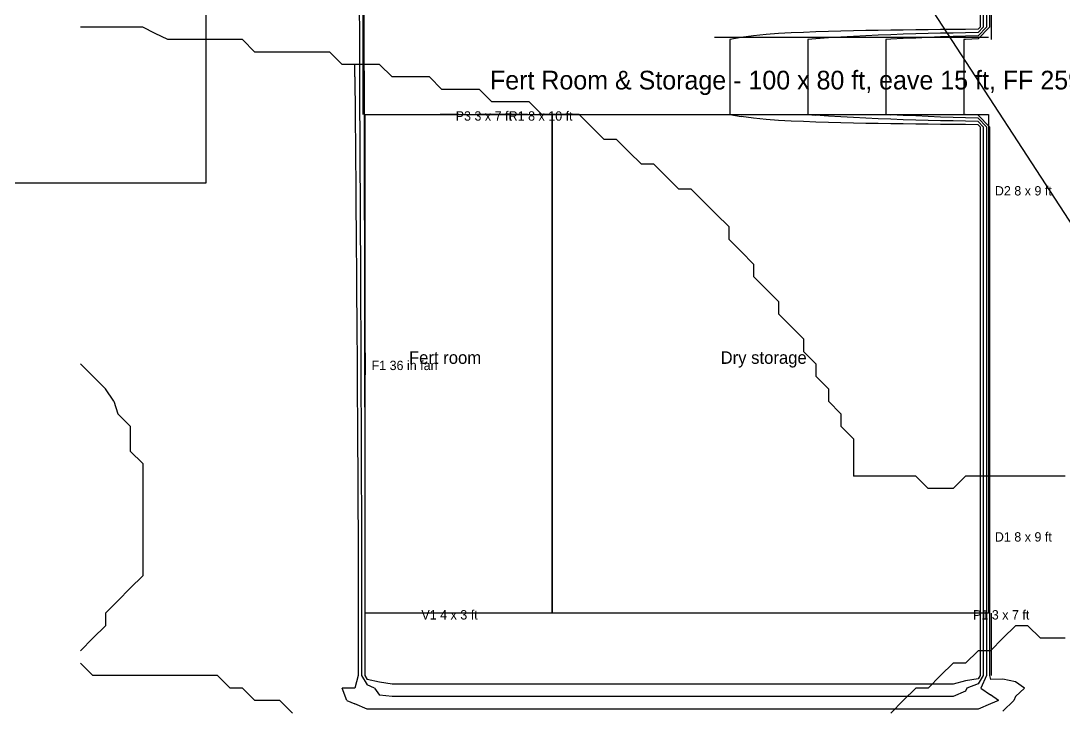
# Model space of a CAD drawing. Header units: feet. Extents: x 70 to 1025, y -1570 to -26.
# Drawn here: x 430.4 to 597.8, y -713.5 to -603 of the extents above; entities that cross this region are included whole.
import ezdxf

# ---------------------------------------------------------------- set-up
doc = ezdxf.new("R2010")
doc.units = ezdxf.units.FT
for name, color, linetype in [('BLDG-EXIST', 8, 'CONTINUOUS'), ('BLDG-NEW', 3, 'CONTINUOUS'), ('DOORS', 1, 'CONTINUOUS'), ('ELEC-PULLBOX', 2, 'CONTINUOUS'), ('GRADE-FINISHED', 5, 'CONTINUOUS'), ('ROOMS', 8, 'CONTINUOUS'), ('TOPO-EXIST', 8, 'CONTINUOUS'), ('WALL-RETAINING', 7, 'CONTINUOUS')]:
    doc.layers.add(name, color=color, linetype=linetype)

msp = doc.modelspace()

# ---------------------------------------------------------------- linework, layer by layer
at = {"layer": 'BLDG-EXIST'}
for p, q in [((460.1, -461), (460.1, -629)), ((460.1, -629), (112.1, -629))]:
    msp.add_line(p, q, dxfattribs=at)
at = {"layer": 'BLDG-NEW'}
for p, q in [((485.7, -698), (485.7, -618)), ((485.7, -618), (585.7, -618)), ((585.7, -618), (585.7, -698)), ((585.7, -698), (485.7, -698))]:
    msp.add_line(p, q, dxfattribs=at)
at = {"layer": 'DOORS'}
for p, q in [((500.7, -618), (497.7, -618)), ((511.7, -618), (503.7, -618)), ((585.7, -626), (585.7, -634)), ((485.7, -656.25), (485.7, -659.75)), ((585.7, -681.5), (585.7, -689.5)), ((495.7, -698), (491.7, -698)), ((583.7, -698), (580.7, -698))]:
    msp.add_line(p, q, dxfattribs=at)
at = {"layer": 'ELEC-PULLBOX'}
msp.add_line((876.9, -1062.9), (488.4, -465.5), dxfattribs=at)
at = {"layer": 'GRADE-FINISHED'}
for p, q in [((484.703, -602, 2595), (484.746, -604, 2595)), ((485.475, -602, 2596), (485.492, -604, 2596)), ((584.341, -602, 2596), (584.341, -604, 2596)), ((584.841, -602, 2595), (584.841, -604, 2595)), ((585.341, -602, 2594), (585.341, -604, 2594)), ((585.842, -602, 2593), (585.842, -604, 2593)), ((442, -604, 2594), (440, -604, 2594)), ((444, -604, 2594), (442, -604, 2594)), ((446, -604, 2594), (444, -604, 2594)), ((448, -604, 2594), (446, -604, 2594)), ((450, -604, 2594), (448, -604, 2594)), ((452, -605, 2594), (450, -604, 2594)), ((484.746, -604, 2595), (484.746, -606, 2595)), ((485.492, -604, 2596), (485.492, -606, 2596)), ((585.842, -604, 2593), (584, -605.905, 2593)), ((585.341, -604, 2594), (584, -605.387, 2594)), ((584.841, -604, 2595), (584, -604.87, 2595)), ((584.341, -604, 2596), (584, -604.352, 2596)), ((454, -606, 2594), (452, -605, 2594)), ((546, -605.652, 2596), (544.208, -606, 2596)), ((548, -605.383, 2596), (546, -605.652, 2596)), ((550, -605.19, 2596), (548, -605.383, 2596)), ((552, -605.044, 2596), (550, -605.19, 2596)), ((554, -604.93, 2596), (552, -605.044, 2596)), ((556, -604.838, 2596), (554, -604.93, 2596)), ((558, -604.763, 2596), (556, -604.838, 2596)), ((558, -605.884, 2595), (556.708, -606, 2595)), ((560, -604.7, 2596), (558, -604.763, 2596)), ((560, -605.729, 2595), (558, -605.884, 2595)), ((562, -604.647, 2596), (560, -604.7, 2596)), ((562, -605.598, 2595), (560, -605.729, 2595)), ((564, -604.601, 2596), (562, -604.647, 2596)), ((564, -605.485, 2595), (562, -605.598, 2595)), ((566, -604.562, 2596), (564, -604.601, 2596)), ((566, -605.387, 2595), (564, -605.485, 2595)), ((568, -604.527, 2596), (566, -604.562, 2596)), ((568, -605.301, 2595), (566, -605.387, 2595)), ((570, -604.496, 2596), (568, -604.527, 2596)), ((570, -605.225, 2595), (568, -605.301, 2595)), ((572, -604.469, 2596), (570, -604.496, 2596)), ((572, -605.157, 2595), (570, -605.225, 2595)), ((572, -605.846, 2594), (570, -605.954, 2594)), ((574, -604.444, 2596), (572, -604.469, 2596)), ((574, -605.097, 2595), (572, -605.157, 2595)), ((574, -605.75, 2594), (572, -605.846, 2594)), ((576, -604.422, 2596), (574, -604.444, 2596)), ((576, -605.043, 2595), (574, -605.097, 2595)), ((576, -605.663, 2594), (574, -605.75, 2594)), ((578, -604.402, 2596), (576, -604.422, 2596)), ((578, -604.993, 2595), (576, -605.043, 2595)), ((578, -605.584, 2594), (576, -605.663, 2594)), ((580, -604.384, 2596), (578, -604.402, 2596)), ((580, -604.948, 2595), (578, -604.993, 2595)), ((580, -605.513, 2594), (578, -605.584, 2594)), ((582, -604.368, 2596), (580, -604.384, 2596)), ((582, -604.907, 2595), (580, -604.948, 2595)), ((582, -605.447, 2594), (580, -605.513, 2594)), ((584, -604.352, 2596), (582, -604.368, 2596)), ((584, -604.87, 2595), (582, -604.907, 2595)), ((584, -605.387, 2594), (582, -605.447, 2594)), ((454, -606, 2594), (454, -606, 2594)), ((456, -606, 2594), (454, -606, 2594)), ((458, -606, 2594), (456, -606, 2594)), ((460, -606, 2594), (458, -606, 2594)), ((462, -606, 2594), (460, -606, 2594)), ((464, -606, 2594), (462, -606, 2594)), ((466, -606, 2594), (464, -606, 2594)), ((468, -608, 2594), (466, -606, 2594)), ((484.746, -606, 2595), (484.746, -608, 2595)), ((485.492, -606, 2596), (485.492, -608, 2596)), ((544.208, -606, 2596), (544.208, -608, 2596)), ((556.708, -606, 2595), (556.708, -608, 2595)), ((570, -605.954, 2594), (569.208, -606, 2594)), ((569.208, -606, 2594), (569.208, -608, 2594)), ((582, -605.987, 2593), (581.708, -606, 2593)), ((581.708, -606, 2593), (581.708, -608, 2593)), ((584, -605.905, 2593), (582, -605.987, 2593)), ((468, -608, 2594), (468, -608, 2594)), ((470, -608, 2594), (468, -608, 2594)), ((472, -608, 2594), (470, -608, 2594)), ((474, -608, 2594), (472, -608, 2594)), ((476, -608, 2594), (474, -608, 2594)), ((478, -608, 2594), (476, -608, 2594)), ((480, -608, 2594), (478, -608, 2594)), ((482, -610, 2594), (480, -608, 2594)), ((484.746, -608, 2595), (484.746, -610, 2595)), ((485.492, -608, 2596), (485.492, -610, 2596)), ((544.208, -608, 2596), (544.208, -610, 2596)), ((556.708, -608, 2595), (556.708, -610, 2595)), ((569.208, -608, 2594), (569.208, -610, 2594)), ((581.708, -608, 2593), (581.708, -610, 2593)), ((482, -610, 2594), (482, -610, 2594)), ((484, -610, 2594), (482, -610, 2594)), ((484.015, -612, 2594), (484, -610, 2594)), ((484.746, -610, 2595), (484.755, -612, 2595)), ((485.492, -610, 2596), (485.496, -612, 2596)), ((544.208, -610, 2596), (544.208, -612, 2596)), ((556.708, -610, 2595), (556.708, -612, 2595)), ((569.208, -610, 2594), (569.208, -612, 2594)), ((581.708, -610, 2593), (581.708, -612, 2593)), ((484.015, -612, 2594), (484.037, -614, 2594)), ((484.755, -612, 2595), (484.769, -614, 2595)), ((485.496, -612, 2596), (485.501, -614, 2596)), ((544.208, -612, 2596), (544.208, -614, 2596)), ((556.708, -612, 2595), (556.708, -614, 2595)), ((569.208, -612, 2594), (569.208, -614, 2594)), ((581.708, -612, 2593), (581.708, -614, 2593)), ((484.037, -614, 2594), (484.058, -616, 2594)), ((484.769, -614, 2595), (484.782, -616, 2595)), ((485.501, -614, 2596), (485.507, -616, 2596)), ((544.208, -614, 2596), (544.208, -616, 2596)), ((556.708, -614, 2595), (556.708, -616, 2595)), ((569.208, -614, 2594), (569.208, -616, 2594)), ((581.708, -614, 2593), (581.708, -616, 2593)), ((484.058, -616, 2594), (484.072, -618, 2594)), ((484.782, -616, 2595), (484.791, -618, 2595)), ((485.507, -616, 2596), (485.51, -618, 2596)), ((544.208, -616, 2596), (544.208, -618, 2596)), ((556.708, -616, 2595), (556.708, -618, 2595)), ((569.208, -616, 2594), (569.208, -618, 2594)), ((581.708, -616, 2593), (581.708, -618, 2593)), ((484.072, -618, 2594), (484.093, -620, 2594)), ((484.791, -618, 2595), (484.804, -620, 2595)), ((485.51, -618, 2596), (485.516, -620, 2596)), ((544.208, -618, 2596), (546, -618.348, 2596)), ((548, -618.617, 2596), (546, -618.348, 2596)), ((550, -618.81, 2596), (548, -618.617, 2596)), ((552, -618.956, 2596), (550, -618.81, 2596)), ((554, -619.07, 2596), (552, -618.956, 2596)), ((556, -619.162, 2596), (554, -619.07, 2596)), ((558, -619.237, 2596), (556, -619.162, 2596)), ((556.708, -618, 2595), (558, -618.116, 2595)), ((560, -618.271, 2595), (558, -618.116, 2595)), ((560, -619.3, 2596), (558, -619.237, 2596)), ((562, -618.402, 2595), (560, -618.271, 2595)), ((564, -618.515, 2595), (562, -618.402, 2595)), ((566, -618.613, 2595), (564, -618.515, 2595)), ((568, -618.699, 2595), (566, -618.613, 2595)), ((570, -618.775, 2595), (568, -618.699, 2595)), ((569.208, -618, 2594), (570, -618.046, 2594)), ((572, -618.154, 2594), (570, -618.046, 2594)), ((572, -618.843, 2595), (570, -618.775, 2595)), ((574, -618.25, 2594), (572, -618.154, 2594)), ((574, -618.903, 2595), (572, -618.843, 2595)), ((576, -618.337, 2594), (574, -618.25, 2594)), ((576, -618.957, 2595), (574, -618.903, 2595)), ((578, -618.416, 2594), (576, -618.337, 2594)), ((578, -619.007, 2595), (576, -618.957, 2595)), ((580, -618.487, 2594), (578, -618.416, 2594)), ((580, -619.052, 2595), (578, -619.007, 2595)), ((582, -618.553, 2594), (580, -618.487, 2594)), ((582, -619.093, 2595), (580, -619.052, 2595)), ((581.708, -618, 2593), (582, -618.013, 2593)), ((584, -618.095, 2593), (582, -618.013, 2593)), ((584, -618.613, 2594), (582, -618.553, 2594)), ((584, -619.13, 2595), (582, -619.093, 2595)), ((585.842, -620, 2593), (584, -618.095, 2593)), ((585.341, -620, 2594), (584, -618.613, 2594)), ((584.841, -620, 2595), (584, -619.13, 2595)), ((484.093, -620, 2594), (484.106, -622, 2594)), ((484.804, -620, 2595), (484.813, -622, 2595)), ((485.516, -620, 2596), (485.519, -622, 2596)), ((562, -619.353, 2596), (560, -619.3, 2596)), ((564, -619.399, 2596), (562, -619.353, 2596)), ((566, -619.438, 2596), (564, -619.399, 2596)), ((568, -619.473, 2596), (566, -619.438, 2596)), ((570, -619.504, 2596), (568, -619.473, 2596)), ((572, -619.531, 2596), (570, -619.504, 2596)), ((574, -619.556, 2596), (572, -619.531, 2596)), ((576, -619.578, 2596), (574, -619.556, 2596)), ((578, -619.598, 2596), (576, -619.578, 2596)), ((580, -619.616, 2596), (578, -619.598, 2596)), ((582, -619.632, 2596), (580, -619.616, 2596)), ((584, -619.648, 2596), (582, -619.632, 2596)), ((584.341, -620, 2596), (584, -619.648, 2596)), ((584.341, -620, 2596), (584.341, -622, 2596)), ((584.841, -620, 2595), (584.841, -622, 2595)), ((585.341, -620, 2594), (585.341, -622, 2594)), ((585.842, -620, 2593), (585.842, -622, 2593)), ((484.106, -622, 2594), (484.126, -624, 2594)), ((484.813, -622, 2595), (484.825, -624, 2595)), ((485.519, -622, 2596), (485.524, -624, 2596)), ((584.341, -622, 2596), (584.341, -624, 2596)), ((584.841, -622, 2595), (584.841, -624, 2595)), ((585.341, -622, 2594), (585.341, -624, 2594)), ((585.842, -622, 2593), (585.842, -624, 2593)), ((484.126, -624, 2594), (484.139, -626, 2594)), ((484.825, -624, 2595), (484.833, -626, 2595)), ((485.524, -624, 2596), (485.527, -626, 2596)), ((584.341, -624, 2596), (584.341, -626, 2596)), ((584.841, -624, 2595), (584.841, -626, 2595)), ((585.341, -624, 2594), (585.341, -626, 2594)), ((585.842, -624, 2593), (585.842, -626, 2593)), ((484.139, -626, 2594), (484.158, -628, 2594)), ((484.833, -626, 2595), (484.845, -628, 2595)), ((485.527, -626, 2596), (485.532, -628, 2596)), ((584.341, -626, 2596), (584.341, -628, 2596)), ((584.841, -626, 2595), (584.841, -628, 2595)), ((585.341, -626, 2594), (585.341, -628, 2594)), ((585.842, -626, 2593), (585.842, -628, 2593)), ((484.158, -628, 2594), (484.177, -630, 2594)), ((484.845, -628, 2595), (484.857, -630, 2595)), ((485.532, -628, 2596), (485.537, -630, 2596)), ((584.341, -628, 2596), (584.341, -630, 2596)), ((584.841, -628, 2595), (584.841, -630, 2595)), ((585.341, -628, 2594), (585.341, -630, 2594)), ((585.842, -628, 2593), (585.842, -630, 2593)), ((484.177, -630, 2594), (484.189, -632, 2594)), ((484.857, -630, 2595), (484.865, -632, 2595)), ((485.537, -630, 2596), (485.54, -632, 2596)), ((584.341, -630, 2596), (584.341, -632, 2596)), ((584.841, -630, 2595), (584.841, -632, 2595)), ((585.341, -630, 2594), (585.341, -632, 2594)), ((585.842, -630, 2593), (585.842, -632, 2593)), ((484.189, -632, 2594), (484.207, -634, 2594)), ((484.865, -632, 2595), (484.876, -634, 2595)), ((485.54, -632, 2596), (485.545, -634, 2596)), ((584.341, -632, 2596), (584.341, -634, 2596)), ((584.841, -632, 2595), (584.841, -634, 2595)), ((585.341, -632, 2594), (585.341, -634, 2594)), ((585.842, -632, 2593), (585.842, -634, 2593)), ((484.207, -634, 2594), (484.219, -636, 2594)), ((484.876, -634, 2595), (484.884, -636, 2595)), ((485.545, -634, 2596), (485.548, -636, 2596)), ((584.341, -634, 2596), (584.341, -636, 2596)), ((584.841, -634, 2595), (584.841, -636, 2595)), ((585.341, -634, 2594), (585.341, -636, 2594)), ((585.842, -634, 2593), (585.842, -636, 2593)), ((484.219, -636, 2594), (484.237, -638, 2594)), ((484.884, -636, 2595), (484.895, -638, 2595)), ((485.548, -636, 2596), (485.552, -638, 2596)), ((584.341, -636, 2596), (584.341, -638, 2596)), ((584.841, -636, 2595), (584.841, -638, 2595)), ((585.341, -636, 2594), (585.341, -638, 2594)), ((585.842, -636, 2593), (585.842, -638, 2593)), ((484.237, -638, 2594), (484.254, -640, 2594)), ((484.895, -638, 2595), (484.905, -640, 2595)), ((485.552, -638, 2596), (485.557, -640, 2596)), ((584.341, -638, 2596), (584.341, -640, 2596)), ((584.841, -638, 2595), (584.841, -640, 2595)), ((585.341, -638, 2594), (585.341, -640, 2594)), ((585.842, -638, 2593), (585.842, -640, 2593)), ((484.254, -640, 2594), (484.271, -642, 2594)), ((484.905, -640, 2595), (484.916, -642, 2595)), ((485.557, -640, 2596), (485.561, -642, 2596)), ((584.341, -640, 2596), (584.341, -642, 2596)), ((584.841, -640, 2595), (584.841, -642, 2595)), ((585.341, -640, 2594), (585.341, -642, 2594)), ((585.842, -640, 2593), (585.842, -642, 2593)), ((484.271, -642, 2594), (484.282, -644, 2594)), ((484.916, -642, 2595), (484.923, -644, 2595)), ((485.561, -642, 2596), (485.564, -644, 2596)), ((584.341, -642, 2596), (584.341, -644, 2596)), ((584.841, -642, 2595), (584.841, -644, 2595)), ((585.341, -642, 2594), (585.341, -644, 2594)), ((585.842, -642, 2593), (585.842, -644, 2593)), ((484.282, -644, 2594), (484.298, -646, 2594)), ((484.923, -644, 2595), (484.933, -646, 2595)), ((485.564, -644, 2596), (485.568, -646, 2596)), ((584.341, -644, 2596), (584.341, -646, 2596)), ((584.841, -644, 2595), (584.841, -646, 2595)), ((585.341, -644, 2594), (585.341, -646, 2594)), ((585.842, -644, 2593), (585.842, -646, 2593)), ((484.298, -646, 2594), (484.314, -648, 2594)), ((484.933, -646, 2595), (484.943, -648, 2595)), ((485.568, -646, 2596), (485.572, -648, 2596)), ((584.341, -646, 2596), (584.341, -648, 2596)), ((584.841, -646, 2595), (584.841, -648, 2595)), ((585.341, -646, 2594), (585.341, -648, 2594)), ((585.842, -646, 2593), (585.842, -648, 2593)), ((484.314, -648, 2594), (484.325, -650, 2594)), ((484.943, -648, 2595), (484.95, -650, 2595)), ((485.572, -648, 2596), (485.575, -650, 2596)), ((584.341, -648, 2596), (584.341, -650, 2596)), ((584.841, -648, 2595), (584.841, -650, 2595)), ((585.341, -648, 2594), (585.341, -650, 2594)), ((585.842, -648, 2593), (585.842, -650, 2593)), ((484.325, -650, 2594), (484.34, -652, 2594)), ((484.95, -650, 2595), (484.96, -652, 2595)), ((485.575, -650, 2596), (485.579, -652, 2596)), ((584.341, -650, 2596), (584.341, -652, 2596)), ((584.841, -650, 2595), (584.841, -652, 2595)), ((585.341, -650, 2594), (585.341, -652, 2594)), ((585.842, -650, 2593), (585.842, -652, 2593)), ((484.34, -652, 2594), (484.356, -654, 2594)), ((484.96, -652, 2595), (484.969, -654, 2595)), ((485.579, -652, 2596), (485.583, -654, 2596)), ((584.341, -652, 2596), (584.341, -654, 2596)), ((584.841, -652, 2595), (584.841, -654, 2595)), ((585.341, -652, 2594), (585.341, -654, 2594)), ((585.842, -652, 2593), (585.842, -654, 2593)), ((484.356, -654, 2594), (484.371, -656, 2594)), ((484.969, -654, 2595), (484.979, -656, 2595)), ((485.583, -654, 2596), (485.586, -656, 2596)), ((584.341, -654, 2596), (584.341, -656, 2596)), ((584.841, -654, 2595), (584.841, -656, 2595)), ((585.341, -654, 2594), (585.341, -656, 2594)), ((585.842, -654, 2593), (585.842, -656, 2593)), ((484.371, -656, 2594), (484.381, -658, 2594)), ((484.979, -656, 2595), (484.985, -658, 2595)), ((485.586, -656, 2596), (485.589, -658, 2596)), ((584.341, -656, 2596), (584.341, -658, 2596)), ((584.841, -656, 2595), (584.841, -658, 2595)), ((585.341, -656, 2594), (585.341, -658, 2594)), ((585.842, -656, 2593), (585.842, -658, 2593)), ((442, -660, 2593), (440, -658, 2593)), ((484.381, -658, 2594), (484.395, -660, 2594)), ((484.985, -658, 2595), (484.994, -660, 2595)), ((485.589, -658, 2596), (485.593, -660, 2596)), ((584.341, -658, 2596), (584.341, -660, 2596)), ((584.841, -658, 2595), (584.841, -660, 2595)), ((585.341, -658, 2594), (585.341, -660, 2594)), ((585.842, -658, 2593), (585.842, -660, 2593)), ((442, -660, 2593), (442, -660, 2593)), ((444, -662, 2593), (442, -660, 2593)), ((484.395, -660, 2594), (484.409, -662, 2594)), ((484.994, -660, 2595), (485.003, -662, 2595)), ((485.593, -660, 2596), (485.596, -662, 2596)), ((584.341, -660, 2596), (584.341, -662, 2596)), ((584.841, -660, 2595), (584.841, -662, 2595)), ((585.341, -660, 2594), (585.341, -662, 2594)), ((585.842, -660, 2593), (585.842, -662, 2593)), ((444, -662, 2593), (444, -662, 2593)), ((445.333, -664, 2593), (444, -662, 2593)), ((484.409, -662, 2594), (484.419, -664, 2594)), ((485.003, -662, 2595), (485.009, -664, 2595)), ((485.596, -662, 2596), (485.599, -664, 2596)), ((584.341, -662, 2596), (584.341, -664, 2596)), ((584.841, -662, 2595), (584.841, -664, 2595)), ((585.341, -662, 2594), (585.341, -664, 2594)), ((585.842, -662, 2593), (585.842, -664, 2593)), ((445.333, -664, 2593), (446, -666, 2593)), ((484.419, -664, 2594), (484.433, -666, 2594)), ((485.009, -664, 2595), (485.017, -666, 2595)), ((485.599, -664, 2596), (485.602, -666, 2596)), ((584.341, -664, 2596), (584.341, -666, 2596)), ((584.841, -664, 2595), (584.841, -666, 2595)), ((585.341, -664, 2594), (585.341, -666, 2594)), ((585.842, -664, 2593), (585.842, -666, 2593)), ((446, -666, 2593), (446, -666, 2593)), ((448, -668, 2593), (446, -666, 2593)), ((484.433, -666, 2594), (484.446, -668, 2594)), ((485.017, -666, 2595), (485.026, -668, 2595)), ((485.602, -666, 2596), (485.605, -668, 2596)), ((584.341, -666, 2596), (584.341, -668, 2596)), ((584.841, -666, 2595), (584.841, -668, 2595)), ((585.341, -666, 2594), (585.341, -668, 2594)), ((585.842, -666, 2593), (585.842, -668, 2593)), ((448, -668, 2593), (448, -670, 2593)), ((484.446, -668, 2594), (484.46, -670, 2594)), ((485.026, -668, 2595), (485.034, -670, 2595)), ((485.605, -668, 2596), (485.609, -670, 2596)), ((584.341, -668, 2596), (584.341, -670, 2596)), ((584.841, -668, 2595), (584.841, -670, 2595)), ((585.341, -668, 2594), (585.341, -670, 2594)), ((585.842, -668, 2593), (585.842, -670, 2593)), ((448, -670, 2593), (448, -672, 2593)), ((484.46, -670, 2594), (484.468, -672, 2594)), ((485.034, -670, 2595), (485.04, -672, 2595)), ((485.609, -670, 2596), (485.611, -672, 2596)), ((584.341, -670, 2596), (584.341, -672, 2596)), ((584.841, -670, 2595), (584.841, -672, 2595)), ((585.341, -670, 2594), (585.341, -672, 2594)), ((585.842, -670, 2593), (585.842, -672, 2593)), ((448, -672, 2593), (448, -672, 2593)), ((450, -674, 2593), (448, -672, 2593)), ((484.468, -672, 2594), (484.481, -674, 2594)), ((485.04, -672, 2595), (485.048, -674, 2595)), ((485.611, -672, 2596), (485.614, -674, 2596)), ((584.341, -672, 2596), (584.341, -674, 2596)), ((584.841, -672, 2595), (584.841, -674, 2595)), ((585.341, -672, 2594), (585.341, -674, 2594)), ((585.842, -672, 2593), (585.842, -674, 2593)), ((450, -674, 2593), (450, -676, 2593)), ((484.481, -674, 2594), (484.494, -676, 2594)), ((485.048, -674, 2595), (485.056, -676, 2595)), ((485.614, -674, 2596), (485.618, -676, 2596)), ((584.341, -674, 2596), (584.341, -676, 2596)), ((584.841, -674, 2595), (584.841, -676, 2595)), ((585.341, -674, 2594), (585.341, -676, 2594)), ((585.842, -674, 2593), (585.842, -676, 2593)), ((450, -676, 2593), (450, -678, 2593)), ((484.494, -676, 2594), (484.507, -678, 2594)), ((485.056, -676, 2595), (485.064, -678, 2595)), ((485.618, -676, 2596), (485.621, -678, 2596)), ((584.341, -676, 2596), (584.341, -678, 2596)), ((584.841, -676, 2595), (584.841, -678, 2595)), ((585.341, -676, 2594), (585.341, -678, 2594)), ((585.842, -676, 2593), (585.842, -678, 2593)), ((450, -678, 2593), (450, -680, 2593)), ((484.507, -678, 2594), (484.515, -680, 2594)), ((485.064, -678, 2595), (485.069, -680, 2595)), ((485.621, -678, 2596), (485.623, -680, 2596)), ((584.341, -678, 2596), (584.341, -680, 2596)), ((584.841, -678, 2595), (584.841, -680, 2595)), ((585.341, -678, 2594), (585.341, -680, 2594)), ((585.842, -678, 2593), (585.842, -680, 2593)), ((450, -680, 2593), (450, -682, 2593)), ((484.515, -680, 2594), (484.527, -682, 2594)), ((485.069, -680, 2595), (485.077, -682, 2595)), ((485.623, -680, 2596), (485.626, -682, 2596)), ((584.341, -680, 2596), (584.341, -682, 2596)), ((584.841, -680, 2595), (584.841, -682, 2595)), ((585.341, -680, 2594), (585.341, -682, 2594)), ((585.842, -680, 2593), (585.842, -682, 2593)), ((450, -682, 2593), (450, -684, 2593)), ((484.527, -682, 2594), (484.539, -684, 2594)), ((485.077, -682, 2595), (485.084, -684, 2595)), ((485.626, -682, 2596), (485.629, -684, 2596)), ((584.341, -682, 2596), (584.341, -684, 2596)), ((584.841, -682, 2595), (584.841, -684, 2595)), ((585.341, -682, 2594), (585.341, -684, 2594)), ((585.842, -682, 2593), (585.842, -684, 2593)), ((450, -684, 2593), (450, -686, 2593)), ((484.539, -684, 2594), (484.543, -686, 2594)), ((485.084, -684, 2595), (485.087, -686, 2595)), ((485.629, -684, 2596), (485.63, -686, 2596)), ((584.341, -684, 2596), (584.341, -686, 2596)), ((584.841, -684, 2595), (584.841, -686, 2595)), ((585.341, -684, 2594), (585.341, -686, 2594)), ((585.842, -684, 2593), (585.842, -686, 2593)), ((450, -686, 2593), (450, -688, 2593)), ((484.543, -686, 2594), (484.543, -688, 2594)), ((485.087, -686, 2595), (485.087, -688, 2595)), ((485.63, -686, 2596), (485.63, -688, 2596)), ((584.341, -686, 2596), (584.341, -688, 2596)), ((584.841, -686, 2595), (584.841, -688, 2595)), ((585.341, -686, 2594), (585.341, -688, 2594)), ((585.842, -686, 2593), (585.842, -688, 2593)), ((450, -688, 2593), (450, -690, 2593)), ((484.543, -688, 2594), (484.543, -690, 2594)), ((485.087, -688, 2595), (485.087, -690, 2595)), ((485.63, -688, 2596), (485.63, -690, 2596)), ((584.341, -688, 2596), (584.341, -690, 2596)), ((584.841, -688, 2595), (584.841, -690, 2595)), ((585.341, -688, 2594), (585.341, -690, 2594)), ((585.842, -688, 2593), (585.842, -690, 2593)), ((450, -690, 2593), (450, -692, 2593)), ((484.543, -690, 2594), (484.543, -692, 2594)), ((485.087, -690, 2595), (485.087, -692, 2595)), ((485.63, -690, 2596), (485.63, -692, 2596)), ((584.341, -690, 2596), (584.341, -692, 2596)), ((584.841, -690, 2595), (584.841, -692, 2595)), ((585.341, -690, 2594), (585.341, -692, 2594)), ((585.842, -690, 2593), (585.842, -692, 2593)), ((450, -692, 2593), (448, -694, 2593)), ((484.543, -692, 2594), (484.543, -694, 2594)), ((485.087, -692, 2595), (485.087, -694, 2595)), ((485.63, -692, 2596), (485.63, -694, 2596)), ((584.341, -692, 2596), (584.341, -694, 2596)), ((584.841, -692, 2595), (584.841, -694, 2595)), ((585.341, -692, 2594), (585.341, -694, 2594)), ((585.842, -692, 2593), (585.842, -694, 2593)), ((448, -694, 2593), (446, -696, 2593)), ((448, -694, 2593), (448, -694, 2593)), ((484.543, -694, 2594), (484.543, -696, 2594)), ((485.087, -694, 2595), (485.087, -696, 2595)), ((485.63, -694, 2596), (485.63, -696, 2596)), ((584.341, -694, 2596), (584.341, -696, 2596)), ((584.841, -694, 2595), (584.841, -696, 2595)), ((585.341, -694, 2594), (585.341, -696, 2594)), ((585.842, -694, 2593), (585.842, -696, 2593)), ((446, -696, 2593), (444, -698, 2593)), ((446, -696, 2593), (446, -696, 2593)), ((484.543, -696, 2594), (484.543, -698, 2594)), ((485.087, -696, 2595), (485.087, -698, 2595)), ((485.63, -696, 2596), (485.63, -698, 2596)), ((584.341, -696, 2596), (584.341, -698, 2596)), ((584.841, -696, 2595), (584.841, -698, 2595)), ((585.341, -696, 2594), (585.341, -698, 2594)), ((585.842, -696, 2593), (585.842, -698, 2593)), ((444, -698, 2593), (444, -698, 2593)), ((444, -698, 2593), (444, -700, 2593)), ((484.543, -698, 2594), (484.543, -700, 2594)), ((485.087, -698, 2595), (485.087, -700, 2595)), ((485.63, -698, 2596), (485.63, -700, 2596)), ((584.341, -698, 2596), (584.341, -700, 2596)), ((584.841, -698, 2595), (584.841, -700, 2595)), ((585.341, -698, 2594), (585.341, -700, 2594)), ((585.842, -698, 2593), (585.842, -700, 2593)), ((444, -700, 2593), (442, -702, 2593)), ((484.543, -700, 2594), (484.543, -702, 2594)), ((485.087, -700, 2595), (485.087, -702, 2595)), ((485.63, -700, 2596), (485.63, -702, 2596)), ((584.341, -700, 2596), (584.341, -702, 2596)), ((584.841, -700, 2595), (584.841, -702, 2595)), ((585.341, -700, 2594), (585.341, -702, 2594)), ((585.842, -700, 2593), (585.842, -702, 2593)), ((442, -702, 2593), (440, -704, 2593)), ((442, -702, 2593), (442, -702, 2593)), ((484.543, -702, 2594), (484.543, -704, 2594)), ((485.087, -702, 2595), (485.087, -704, 2595)), ((485.63, -702, 2596), (485.63, -704, 2596)), ((584.341, -702, 2596), (584.341, -704, 2596)), ((584.841, -702, 2595), (584.841, -704, 2595)), ((585.341, -702, 2594), (585.341, -704, 2594)), ((585.842, -702, 2593), (585.842, -704, 2593)), ((484.543, -704, 2594), (484.543, -706, 2594)), ((485.087, -704, 2595), (485.087, -706, 2595)), ((485.63, -704, 2596), (485.63, -706, 2596)), ((584.341, -704, 2596), (584.341, -706, 2596)), ((584.841, -704, 2595), (584.841, -706, 2595)), ((585.341, -704, 2594), (585.341, -706, 2594)), ((585.842, -704, 2593), (585.842, -706, 2593)), ((442, -708, 2593), (440, -706, 2593)), ((484.543, -706, 2594), (484.543, -708, 2594)), ((485.087, -706, 2595), (485.087, -708, 2595)), ((485.63, -706, 2596), (485.63, -708, 2596)), ((584.341, -706, 2596), (584.341, -708, 2596)), ((584.841, -706, 2595), (584.841, -708, 2595)), ((585.341, -706, 2594), (585.341, -708, 2594)), ((585.842, -706, 2593), (585.842, -708, 2593)), ((442, -708, 2593), (442, -708, 2593)), ((444, -708, 2593), (442, -708, 2593)), ((446, -708, 2593), (444, -708, 2593)), ((448, -708, 2593), (446, -708, 2593)), ((450, -708, 2593), (448, -708, 2593)), ((452, -708, 2593), (450, -708, 2593)), ((454, -708, 2593), (452, -708, 2593)), ((456, -708, 2593), (454, -708, 2593)), ((458, -708, 2593), (456, -708, 2593)), ((460, -708, 2593), (458, -708, 2593)), ((462, -708, 2593), (460, -708, 2593)), ((464, -710, 2593), (462, -708, 2593)), ((484.543, -708, 2594), (484, -710, 2594)), ((485.087, -708, 2595), (486, -709.483, 2595)), ((485.63, -708, 2596), (486, -708.601, 2596)), ((488, -709.075, 2596), (486, -708.601, 2596)), ((487.172, -710, 2595), (486, -709.483, 2595)), ((490, -709.361, 2596), (488, -709.075, 2596)), ((492, -709.361, 2596), (490, -709.361, 2596)), ((494, -709.361, 2596), (492, -709.361, 2596)), ((496, -709.361, 2596), (494, -709.361, 2596)), ((498, -709.361, 2596), (496, -709.361, 2596)), ((500, -709.361, 2596), (498, -709.361, 2596)), ((502, -709.361, 2596), (500, -709.361, 2596)), ((504, -709.361, 2596), (502, -709.361, 2596)), ((506, -709.361, 2596), (504, -709.361, 2596)), ((508, -709.361, 2596), (506, -709.361, 2596)), ((510, -709.361, 2596), (508, -709.361, 2596)), ((512, -709.361, 2596), (510, -709.361, 2596)), ((514, -709.361, 2596), (512, -709.361, 2596)), ((516, -709.361, 2596), (514, -709.361, 2596)), ((518, -709.361, 2596), (516, -709.361, 2596)), ((520, -709.361, 2596), (518, -709.361, 2596)), ((522, -709.361, 2596), (520, -709.361, 2596)), ((524, -709.361, 2596), (522, -709.361, 2596)), ((526, -709.361, 2596), (524, -709.361, 2596)), ((528, -709.361, 2596), (526, -709.361, 2596)), ((530, -709.361, 2596), (528, -709.361, 2596)), ((532, -709.361, 2596), (530, -709.361, 2596)), ((534, -709.361, 2596), (532, -709.361, 2596)), ((536, -709.361, 2596), (534, -709.361, 2596)), ((538, -709.361, 2596), (536, -709.361, 2596)), ((540, -709.361, 2596), (538, -709.361, 2596)), ((542, -709.361, 2596), (540, -709.361, 2596)), ((544, -709.361, 2596), (542, -709.361, 2596)), ((546, -709.361, 2596), (544, -709.361, 2596)), ((548, -709.361, 2596), (546, -709.361, 2596)), ((550, -709.361, 2596), (548, -709.361, 2596)), ((552, -709.361, 2596), (550, -709.361, 2596)), ((554, -709.361, 2596), (552, -709.361, 2596)), ((556, -709.361, 2596), (554, -709.361, 2596)), ((558, -709.361, 2596), (556, -709.361, 2596)), ((560, -709.361, 2596), (558, -709.361, 2596)), ((562, -709.361, 2596), (560, -709.361, 2596)), ((564, -709.361, 2596), (562, -709.361, 2596)), ((566, -709.361, 2596), (564, -709.361, 2596)), ((568, -709.361, 2596), (566, -709.361, 2596)), ((570, -709.361, 2596), (568, -709.361, 2596)), ((572, -709.361, 2596), (570, -709.361, 2596)), ((574, -709.361, 2596), (572, -709.361, 2596)), ((576, -709.361, 2596), (574, -709.361, 2596)), ((578, -709.361, 2596), (576, -709.361, 2596)), ((580, -709.361, 2596), (578, -709.361, 2596)), ((582, -708.86, 2596), (580, -709.361, 2596)), ((584, -708.527, 2596), (582, -708.86, 2596)), ((584, -709.301, 2595), (582.196, -710, 2595)), ((584.841, -708, 2595), (584, -709.301, 2595)), ((584.341, -708, 2596), (584, -708.527, 2596)), ((585.341, -708, 2594), (584.473, -710, 2594)), ((585.842, -708, 2593), (586, -708.633, 2593)), ((588, -708.593, 2593), (586, -708.633, 2593)), ((590, -709.018, 2593), (588, -708.593, 2593)), ((591.454, -710, 2593), (590, -709.018, 2593)), ((464, -710, 2593), (464, -710, 2593)), ((466, -710, 2593), (464, -710, 2593)), ((468, -712, 2593), (466, -710, 2593)), ((482, -710, 2594), (482, -710, 2594)), ((484, -710, 2594), (482, -710, 2594)), ((482, -710, 2594), (482, -710, 2594)), ((482.714, -712, 2594), (482, -710, 2594)), ((487.172, -710, 2595), (488, -711.129, 2595)), ((490, -711.361, 2595), (488, -711.129, 2595)), ((582, -710.469, 2595), (580, -711.361, 2595)), ((582.196, -710, 2595), (582, -710.469, 2595)), ((584.473, -710, 2594), (586, -711.086, 2594)), ((587.286, -712, 2594), (586, -711.086, 2594)), ((591.454, -710, 2593), (590, -711.344, 2593)), ((468, -712, 2593), (468, -712, 2593)), ((470, -712, 2593), (468, -712, 2593)), ((472, -712, 2593), (470, -712, 2593)), ((474, -714, 2593), (472, -712, 2593)), ((482.714, -712, 2594), (484, -712.533, 2594)), ((486, -713.361, 2594), (484, -712.533, 2594)), ((492, -711.361, 2595), (490, -711.361, 2595)), ((494, -711.361, 2595), (492, -711.361, 2595)), ((496, -711.361, 2595), (494, -711.361, 2595)), ((498, -711.361, 2595), (496, -711.361, 2595)), ((500, -711.361, 2595), (498, -711.361, 2595)), ((502, -711.361, 2595), (500, -711.361, 2595)), ((504, -711.361, 2595), (502, -711.361, 2595)), ((506, -711.361, 2595), (504, -711.361, 2595)), ((508, -711.361, 2595), (506, -711.361, 2595)), ((510, -711.361, 2595), (508, -711.361, 2595)), ((512, -711.361, 2595), (510, -711.361, 2595)), ((514, -711.361, 2595), (512, -711.361, 2595)), ((516, -711.361, 2595), (514, -711.361, 2595)), ((518, -711.361, 2595), (516, -711.361, 2595)), ((520, -711.361, 2595), (518, -711.361, 2595)), ((522, -711.361, 2595), (520, -711.361, 2595)), ((524, -711.361, 2595), (522, -711.361, 2595)), ((526, -711.361, 2595), (524, -711.361, 2595)), ((528, -711.361, 2595), (526, -711.361, 2595)), ((530, -711.361, 2595), (528, -711.361, 2595)), ((532, -711.361, 2595), (530, -711.361, 2595)), ((534, -711.361, 2595), (532, -711.361, 2595)), ((536, -711.361, 2595), (534, -711.361, 2595)), ((538, -711.361, 2595), (536, -711.361, 2595)), ((540, -711.361, 2595), (538, -711.361, 2595)), ((542, -711.361, 2595), (540, -711.361, 2595)), ((544, -711.361, 2595), (542, -711.361, 2595)), ((546, -711.361, 2595), (544, -711.361, 2595)), ((548, -711.361, 2595), (546, -711.361, 2595)), ((550, -711.361, 2595), (548, -711.361, 2595)), ((552, -711.361, 2595), (550, -711.361, 2595)), ((554, -711.361, 2595), (552, -711.361, 2595)), ((556, -711.361, 2595), (554, -711.361, 2595)), ((558, -711.361, 2595), (556, -711.361, 2595)), ((560, -711.361, 2595), (558, -711.361, 2595)), ((562, -711.361, 2595), (560, -711.361, 2595)), ((564, -711.361, 2595), (562, -711.361, 2595)), ((566, -711.361, 2595), (564, -711.361, 2595)), ((568, -711.361, 2595), (566, -711.361, 2595)), ((570, -711.361, 2595), (568, -711.361, 2595)), ((572, -711.361, 2595), (570, -711.361, 2595)), ((574, -711.361, 2595), (572, -711.361, 2595)), ((576, -711.361, 2595), (574, -711.361, 2595)), ((578, -711.361, 2595), (576, -711.361, 2595)), ((580, -711.361, 2595), (578, -711.361, 2595)), ((586, -712.533, 2594), (584, -713.361, 2594)), ((587.286, -712, 2594), (586, -712.533, 2594)), ((589.735, -712, 2593), (588, -713.704, 2593)), ((590, -711.344, 2593), (589.735, -712, 2593)), ((488, -713.361, 2594), (486, -713.361, 2594)), ((490, -713.361, 2594), (488, -713.361, 2594)), ((492, -713.361, 2594), (490, -713.361, 2594)), ((494, -713.361, 2594), (492, -713.361, 2594)), ((496, -713.361, 2594), (494, -713.361, 2594)), ((498, -713.361, 2594), (496, -713.361, 2594)), ((500, -713.361, 2594), (498, -713.361, 2594)), ((502, -713.361, 2594), (500, -713.361, 2594)), ((504, -713.361, 2594), (502, -713.361, 2594)), ((506, -713.361, 2594), (504, -713.361, 2594)), ((508, -713.361, 2594), (506, -713.361, 2594)), ((510, -713.361, 2594), (508, -713.361, 2594)), ((512, -713.361, 2594), (510, -713.361, 2594)), ((514, -713.361, 2594), (512, -713.361, 2594)), ((516, -713.361, 2594), (514, -713.361, 2594)), ((518, -713.361, 2594), (516, -713.361, 2594)), ((520, -713.361, 2594), (518, -713.361, 2594)), ((522, -713.361, 2594), (520, -713.361, 2594)), ((524, -713.361, 2594), (522, -713.361, 2594)), ((526, -713.361, 2594), (524, -713.361, 2594)), ((528, -713.361, 2594), (526, -713.361, 2594)), ((530, -713.361, 2594), (528, -713.361, 2594)), ((532, -713.361, 2594), (530, -713.361, 2594)), ((534, -713.361, 2594), (532, -713.361, 2594)), ((536, -713.361, 2594), (534, -713.361, 2594)), ((538, -713.361, 2594), (536, -713.361, 2594)), ((540, -713.361, 2594), (538, -713.361, 2594)), ((542, -713.361, 2594), (540, -713.361, 2594)), ((544, -713.361, 2594), (542, -713.361, 2594)), ((546, -713.361, 2594), (544, -713.361, 2594)), ((548, -713.361, 2594), (546, -713.361, 2594)), ((550, -713.361, 2594), (548, -713.361, 2594)), ((552, -713.361, 2594), (550, -713.361, 2594)), ((554, -713.361, 2594), (552, -713.361, 2594)), ((556, -713.361, 2594), (554, -713.361, 2594)), ((558, -713.361, 2594), (556, -713.361, 2594)), ((560, -713.361, 2594), (558, -713.361, 2594)), ((562, -713.361, 2594), (560, -713.361, 2594)), ((564, -713.361, 2594), (562, -713.361, 2594)), ((566, -713.361, 2594), (564, -713.361, 2594)), ((568, -713.361, 2594), (566, -713.361, 2594)), ((570, -713.361, 2594), (568, -713.361, 2594)), ((572, -713.361, 2594), (570, -713.361, 2594)), ((574, -713.361, 2594), (572, -713.361, 2594)), ((576, -713.361, 2594), (574, -713.361, 2594)), ((578, -713.361, 2594), (576, -713.361, 2594)), ((580, -713.361, 2594), (578, -713.361, 2594)), ((582, -713.361, 2594), (580, -713.361, 2594)), ((584, -713.361, 2594), (582, -713.361, 2594))]:
    msp.add_line(p, q, dxfattribs=at)
at = {"layer": 'ROOMS'}
for p, q in [((485.7, -698), (485.7, -618)), ((485.7, -618), (515.7, -618)), ((515.7, -698), (515.7, -618)), ((515.7, -618), (585.7, -618)), ((515.7, -618), (515.7, -698)), ((585.7, -618), (585.7, -698)), ((515.7, -698), (485.7, -698)), ((585.7, -698), (515.7, -698))]:
    msp.add_line(p, q, dxfattribs=at)
at = {"layer": 'TOPO-EXIST'}
for p, q in [((442, -604, 2594), (440, -604, 2594)), ((444, -604, 2594), (442, -604, 2594)), ((446, -604, 2594), (444, -604, 2594)), ((448, -604, 2594), (446, -604, 2594)), ((450, -604, 2594), (448, -604, 2594)), ((452, -605, 2594), (450, -604, 2594)), ((454, -606, 2594), (452, -605, 2594)), ((454, -606, 2594), (454, -606, 2594)), ((456, -606, 2594), (454, -606, 2594)), ((458, -606, 2594), (456, -606, 2594)), ((460, -606, 2594), (458, -606, 2594)), ((462, -606, 2594), (460, -606, 2594)), ((464, -606, 2594), (462, -606, 2594)), ((466, -606, 2594), (464, -606, 2594)), ((468, -608, 2594), (466, -606, 2594)), ((468, -608, 2594), (468, -608, 2594)), ((470, -608, 2594), (468, -608, 2594)), ((472, -608, 2594), (470, -608, 2594)), ((474, -608, 2594), (472, -608, 2594)), ((476, -608, 2594), (474, -608, 2594)), ((478, -608, 2594), (476, -608, 2594)), ((480, -608, 2594), (478, -608, 2594)), ((482, -610, 2594), (480, -608, 2594)), ((482, -610, 2594), (482, -610, 2594)), ((484, -610, 2594), (482, -610, 2594)), ((486, -610, 2594), (484, -610, 2594)), ((488, -610, 2594), (486, -610, 2594)), ((490, -612, 2594), (488, -610, 2594)), ((490, -612, 2594), (490, -612, 2594)), ((492, -612, 2594), (490, -612, 2594)), ((494, -612, 2594), (492, -612, 2594)), ((496, -612, 2594), (494, -612, 2594)), ((498, -614, 2594), (496, -612, 2594)), ((498, -614, 2594), (498, -614, 2594)), ((500, -614, 2594), (498, -614, 2594)), ((502, -614, 2594), (500, -614, 2594)), ((504, -614, 2594), (502, -614, 2594)), ((506, -616, 2594), (504, -614, 2594)), ((506, -616, 2594), (506, -616, 2594)), ((508, -616, 2594), (506, -616, 2594)), ((510, -616, 2594), (508, -616, 2594)), ((512, -616, 2594), (510, -616, 2594)), ((514, -618, 2594), (512, -616, 2594)), ((514, -618, 2594), (514, -618, 2594)), ((516, -618, 2594), (514, -618, 2594)), ((518, -618, 2594), (516, -618, 2594)), ((520, -618, 2594), (518, -618, 2594)), ((522, -620, 2594), (520, -618, 2594)), ((522, -620, 2594), (522, -620, 2594)), ((524, -622, 2594), (522, -620, 2594)), ((524, -622, 2594), (524, -622, 2594)), ((526, -622, 2594), (524, -622, 2594)), ((528, -624, 2594), (526, -622, 2594)), ((528, -624, 2594), (528, -624, 2594)), ((530, -626, 2594), (528, -624, 2594)), ((530, -626, 2594), (530, -626, 2594)), ((532, -626, 2594), (530, -626, 2594)), ((534, -628, 2594), (532, -626, 2594)), ((534, -628, 2594), (534, -628, 2594)), ((536, -630, 2594), (534, -628, 2594)), ((536, -630, 2594), (536, -630, 2594)), ((538, -630, 2594), (536, -630, 2594)), ((540, -632, 2594), (538, -630, 2594)), ((540, -632, 2594), (540, -632, 2594)), ((542, -634, 2594), (540, -632, 2594)), ((542, -634, 2594), (542, -634, 2594)), ((544, -636, 2594), (542, -634, 2594)), ((544, -636, 2594), (544, -638, 2594)), ((544, -638, 2594), (544, -638, 2594)), ((546, -640, 2594), (544, -638, 2594)), ((546, -640, 2594), (546, -640, 2594)), ((548, -642, 2594), (546, -640, 2594)), ((548, -642, 2594), (548, -644, 2594)), ((548, -644, 2594), (548, -644, 2594)), ((550, -646, 2594), (548, -644, 2594)), ((550, -646, 2594), (550, -646, 2594)), ((552, -648, 2594), (550, -646, 2594)), ((552, -648, 2594), (552, -650, 2594)), ((552, -650, 2594), (552, -650, 2594)), ((554, -652, 2594), (552, -650, 2594)), ((554, -652, 2594), (554, -652, 2594)), ((556, -654, 2594), (554, -652, 2594)), ((556, -654, 2594), (556, -656, 2594)), ((556, -656, 2594), (556, -656, 2594)), ((558, -658, 2594), (556, -656, 2594)), ((442, -660, 2593), (440, -658, 2593)), ((558, -658, 2594), (558, -660, 2594)), ((442, -660, 2593), (442, -660, 2593)), ((444, -662, 2593), (442, -660, 2593)), ((558, -660, 2594), (558, -660, 2594)), ((560, -662, 2594), (558, -660, 2594)), ((444, -662, 2593), (444, -662, 2593)), ((445.333, -664, 2593), (444, -662, 2593)), ((560, -662, 2594), (560, -664, 2594)), ((445.333, -664, 2593), (446, -666, 2593)), ((560, -664, 2594), (560, -664, 2594)), ((562, -666, 2594), (560, -664, 2594)), ((446, -666, 2593), (446, -666, 2593)), ((448, -668, 2593), (446, -666, 2593)), ((562, -666, 2594), (562, -668, 2594)), ((448, -668, 2593), (448, -670, 2593)), ((562, -668, 2594), (562, -668, 2594)), ((564, -670, 2594), (562, -668, 2594)), ((448, -670, 2593), (448, -672, 2593)), ((564, -670, 2594), (564, -672, 2594)), ((448, -672, 2593), (448, -672, 2593)), ((450, -674, 2593), (448, -672, 2593)), ((564, -672, 2594), (564, -674, 2594)), ((450, -674, 2593), (450, -676, 2593)), ((564, -674, 2594), (564, -676, 2594)), ((450, -676, 2593), (450, -678, 2593)), ((564, -676, 2594), (564, -676, 2594)), ((566, -676, 2594), (564, -676, 2594)), ((568, -676, 2594), (566, -676, 2594)), ((570, -676, 2594), (568, -676, 2594)), ((572, -676, 2594), (570, -676, 2594)), ((574, -676, 2594), (572, -676, 2594)), ((576, -678, 2594), (574, -676, 2594)), ((582, -676, 2594), (580, -678, 2594)), ((584, -676, 2594), (582, -676, 2594)), ((586, -676, 2594), (584, -676, 2594)), ((588, -676, 2594), (586, -676, 2594)), ((590, -676, 2594), (588, -676, 2594)), ((592, -676, 2594), (590, -676, 2594)), ((594, -676, 2594), (592, -676, 2594)), ((596, -676, 2594), (594, -676, 2594)), ((598, -676, 2594), (596, -676, 2594)), ((450, -678, 2593), (450, -680, 2593)), ((576, -678, 2594), (576, -678, 2594)), ((578, -678, 2594), (576, -678, 2594)), ((580, -678, 2594), (578, -678, 2594)), ((580, -678, 2594), (580, -678, 2594)), ((450, -680, 2593), (450, -682, 2593)), ((450, -682, 2593), (450, -684, 2593)), ((450, -684, 2593), (450, -686, 2593)), ((450, -686, 2593), (450, -688, 2593)), ((450, -688, 2593), (450, -690, 2593)), ((450, -690, 2593), (450, -692, 2593)), ((450, -692, 2593), (448, -694, 2593)), ((448, -694, 2593), (446, -696, 2593)), ((448, -694, 2593), (448, -694, 2593)), ((446, -696, 2593), (444, -698, 2593)), ((446, -696, 2593), (446, -696, 2593)), ((444, -698, 2593), (444, -698, 2593)), ((444, -698, 2593), (444, -700, 2593)), ((444, -700, 2593), (442, -702, 2593)), ((590, -700, 2593), (588, -702, 2593)), ((592, -700, 2593), (590, -700, 2593)), ((594, -702, 2593), (592, -700, 2593)), ((442, -702, 2593), (440, -704, 2593)), ((442, -702, 2593), (442, -702, 2593)), ((588, -702, 2593), (586, -704, 2593)), ((588, -702, 2593), (588, -702, 2593)), ((594, -702, 2593), (594, -702, 2593)), ((596, -702, 2593), (594, -702, 2593)), ((598, -702, 2593), (596, -702, 2593)), ((584, -704, 2593), (582, -706, 2593)), ((586, -704, 2593), (584, -704, 2593)), ((586, -704, 2593), (586, -704, 2593)), ((442, -708, 2593), (440, -706, 2593)), ((580, -706, 2593), (578, -708, 2593)), ((582, -706, 2593), (580, -706, 2593)), ((582, -706, 2593), (582, -706, 2593)), ((442, -708, 2593), (442, -708, 2593)), ((444, -708, 2593), (442, -708, 2593)), ((446, -708, 2593), (444, -708, 2593)), ((448, -708, 2593), (446, -708, 2593)), ((450, -708, 2593), (448, -708, 2593)), ((452, -708, 2593), (450, -708, 2593)), ((454, -708, 2593), (452, -708, 2593)), ((456, -708, 2593), (454, -708, 2593)), ((458, -708, 2593), (456, -708, 2593)), ((460, -708, 2593), (458, -708, 2593)), ((462, -708, 2593), (460, -708, 2593)), ((464, -710, 2593), (462, -708, 2593)), ((578, -708, 2593), (576, -710, 2593)), ((578, -708, 2593), (578, -708, 2593)), ((464, -710, 2593), (464, -710, 2593)), ((466, -710, 2593), (464, -710, 2593)), ((468, -712, 2593), (466, -710, 2593)), ((574, -710, 2593), (572, -712, 2593)), ((576, -710, 2593), (574, -710, 2593)), ((576, -710, 2593), (576, -710, 2593)), ((468, -712, 2593), (468, -712, 2593)), ((470, -712, 2593), (468, -712, 2593)), ((472, -712, 2593), (470, -712, 2593)), ((474, -714, 2593), (472, -712, 2593)), ((572, -712, 2593), (570, -714, 2593)), ((572, -712, 2593), (572, -712, 2593))]:
    msp.add_line(p, q, dxfattribs=at)
at = {"layer": 'WALL-RETAINING'}
for p, q in [((485.3, -602, 2596.681), (485.3, -604, 2596.681)), ((586.1, -602, 2596.681), (586.1, -604, 2596.681)), ((485.3, -604, 2596.681), (485.3, -606, 2596.681)), ((586.1, -604, 2596.681), (586.1, -606, 2596.681)), ((541.7, -605.6, 2596.681), (543.7, -605.6, 2596.681)), ((543.7, -605.6, 2596.681), (545.7, -605.6, 2596.681)), ((545.7, -605.6, 2596.681), (547.7, -605.6, 2596.681)), ((547.7, -605.6, 2596.681), (549.7, -605.6, 2596.681)), ((549.7, -605.6, 2596.681), (551.7, -605.6, 2596.681)), ((551.7, -605.6, 2596.681), (553.7, -605.6, 2596.681)), ((553.7, -605.6, 2596.681), (555.7, -605.6, 2596.681)), ((555.7, -605.6, 2596.681), (557.7, -605.6, 2596.681)), ((557.7, -605.6, 2596.681), (559.7, -605.6, 2596.681)), ((559.7, -605.6, 2596.681), (561.7, -605.6, 2596.681)), ((561.7, -605.6, 2596.681), (563.7, -605.6, 2596.681)), ((563.7, -605.6, 2596.681), (565.7, -605.6, 2596.681)), ((565.7, -605.6, 2596.681), (567.7, -605.6, 2596.681)), ((567.7, -605.6, 2596.681), (569.7, -605.6, 2596.681)), ((569.7, -605.6, 2596.681), (571.7, -605.6, 2596.681)), ((571.7, -605.6, 2596.681), (573.7, -605.6, 2596.681)), ((573.7, -605.6, 2596.681), (575.7, -605.6, 2596.681)), ((575.7, -605.6, 2596.681), (577.7, -605.6, 2596.681)), ((577.7, -605.6, 2596.681), (579.7, -605.6, 2596.681)), ((579.7, -605.6, 2596.681), (581.7, -605.6, 2596.681)), ((581.7, -605.6, 2596.681), (583.7, -605.6, 2596.681)), ((583.7, -605.6, 2596.681), (585.7, -605.6, 2596.681)), ((485.3, -606, 2596.681), (485.3, -608, 2596.681)), ((485.3, -608, 2596.681), (485.3, -610, 2596.681)), ((485.3, -610, 2596.681), (485.3, -612, 2596.681)), ((485.3, -612, 2596.681), (485.3, -614, 2596.681)), ((485.3, -614, 2596.681), (485.3, -616, 2596.681)), ((485.3, -616, 2596.681), (485.3, -618, 2596.681)), ((586.1, -698, 2596.681), (586.1, -700, 2596.681)), ((586.1, -700, 2596.681), (586.1, -702, 2596.681)), ((586.1, -702, 2596.681), (586.1, -704, 2596.681)), ((586.1, -704, 2596.681), (586.1, -706, 2596.681)), ((586.1, -706, 2596.681), (586.1, -708, 2596.681))]:
    msp.add_line(p, q, dxfattribs=at)

# ---------------------------------------------------------------- texts
at = {"layer": 'BLDG-NEW'}
msp.add_text('Fert Room & Storage - 100 x 80 ft, eave 15 ft, FF 2596.68', height=3, dxfattribs=at).set_placement((505.7, -614))
at = {"layer": 'DOORS'}
for s, p in [('P3 3 x 7 ft', (500.2, -619)), ('R1 8 x 10 ft', (508.7, -619)), ('D2 8 x 9 ft', (586.7, -631)), ('F1 36 in fan', (486.7, -659)), ('D1 8 x 9 ft', (586.7, -686.5)), ('V1 4 x 3 ft', (494.7, -699)), ('P1 3 x 7 ft', (583.2, -699))]:
    msp.add_text(s, height=1.5, dxfattribs=at).set_placement(p)
at = {"layer": 'ROOMS'}
for s, p in [('Fert room', (492.7, -658)), ('Dry storage', (542.7, -658))]:
    msp.add_text(s, height=2, dxfattribs=at).set_placement(p)

doc.saveas('drawing.dxf')
